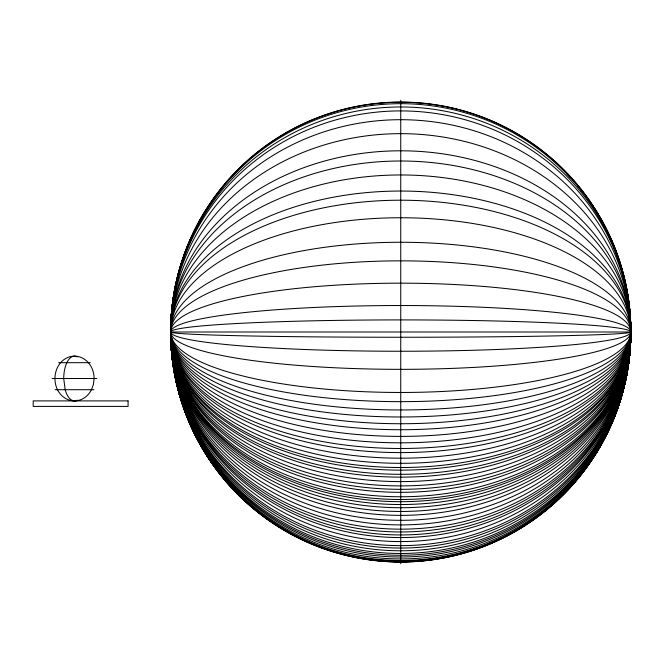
<?xml version="1.0" encoding="UTF-8"?>
<svg xmlns="http://www.w3.org/2000/svg" width="664" height="664" viewBox="0 0 664 664"><rect width="100%" height="100%" fill="white"/><g stroke="black" fill="none" stroke-linecap="round" stroke-linejoin="round"><path stroke-width="1" d="M58.648 362.685L90.296 362.685M52.091 378.513L96.853 378.513M55.095 389.702L93.856 389.702M400.741 100.281L400.741 563.719M460.285 110.091A230.059 229.736 0 0 1 563.661 494.207A230.059 229.736 0 0 1 178.707 392.117A230.059 229.736 0 0 1 459.297 109.826M599.982 217.742A230.059 228.516 0 0 1 548.099 507.487A230.059 228.516 0 0 1 251.822 506.175A230.059 228.516 0 0 1 202.545 215.983M206.313 209.849A230.059 228.516 0 0 1 212.065 201.258M213.268 199.565A230.059 228.516 0 0 1 214.48 197.88M218.224 192.892A230.059 228.516 0 0 1 220.797 189.622M222.108 188.003A230.059 228.516 0 0 1 223.428 186.401M231.636 177.064A230.059 228.516 0 0 1 235.189 173.329M236.625 171.868A230.059 228.516 0 0 1 238.069 170.416M566.301 173.329A230.059 228.516 0 0 1 570.55 177.827M578.053 186.401A230.059 228.516 0 0 1 579.381 188.003M580.685 189.622A230.059 228.516 0 0 1 583.897 193.714M589.424 201.258A230.059 228.516 0 0 1 595.724 210.72M179.363 271.053A230.059 224.092 0 0 0 170.69 332A230.059 177.346 0 0 0 170.781 337.121A230.059 171.005 0 0 1 403.471 161.012A230.059 171.005 0 0 1 630.476 341.105M622.126 271.053A230.059 224.092 0 0 1 630.8 332A230.059 161.734 0 0 1 630.692 337.005A230.059 139.365 0 0 0 630.8 332A230.059 166.656 0 0 0 630.692 326.97M626.774 291.272A230.059 218.78 0 0 1 400.741 550.78A230.059 218.78 0 0 1 174.707 291.272M175.122 289.255A230.059 218.78 0 0 1 175.769 286.25M176.234 284.258A230.059 218.78 0 0 1 176.956 281.279M177.462 279.303A230.059 218.78 0 0 1 177.985 277.336M623.23 276.357A230.059 218.78 0 0 1 624.027 279.303M624.534 281.279A230.059 218.78 0 0 1 625.256 284.258M625.712 286.25A230.059 218.78 0 0 1 626.368 289.255M171.76 311.474A230.059 212.422 0 0 0 170.69 332A230.059 161.734 0 0 0 170.797 337.005M171.993 309.416A230.059 212.422 0 0 1 172.955 302.22M173.453 299.149A230.059 212.422 0 0 1 173.81 297.107M174.192 295.065A230.059 212.422 0 0 1 174.798 292.019M175.23 289.994A230.059 212.422 0 0 1 175.678 287.977M626.691 292.019A230.059 212.422 0 0 1 627.098 294.052M627.671 297.107A230.059 212.422 0 0 1 628.036 299.149M628.368 301.199A230.059 212.422 0 0 1 628.833 304.278M629.115 306.328A230.059 212.422 0 0 1 630.8 332A230.059 155.99 0 0 1 630.675 337.063A230.059 148.495 0 0 0 630.8 332A230.059 141.515 0 0 0 630.659 327.028A230.059 153.899 0 0 1 400.741 485.899A230.059 153.899 0 0 1 170.806 327.003M171.337 316.753A230.059 202.752 0 0 0 170.69 332A230.059 139.365 0 0 0 170.781 336.026M171.528 314.711A230.059 202.752 0 0 1 171.851 311.648M172.092 309.615A230.059 202.752 0 0 1 172.366 307.573M628.351 302.485A230.059 202.752 0 0 1 628.675 304.519M629.123 307.573A230.059 202.752 0 0 1 629.389 309.615M629.638 311.648A230.059 202.752 0 0 1 629.962 314.711M630.153 316.753A230.059 202.752 0 0 1 630.8 332A230.059 132.949 0 0 1 630.7 335.942A230.059 125.347 0 0 0 630.8 332A230.059 122.425 0 0 0 630.675 328.024M630.476 321.749A230.059 192.909 0 0 1 400.741 524.909A230.059 192.909 0 0 1 171.013 321.749M171.154 319.691A230.059 192.909 0 0 1 171.329 317.633M629.621 312.478A230.059 192.909 0 0 1 629.854 314.545M630.07 316.603A230.059 192.909 0 0 1 630.335 319.691M179.363 393.204A230.059 225.038 0 0 1 400.741 106.962A230.059 225.038 0 0 1 622.126 393.204M620.01 400.101A230.059 225.038 0 0 1 619.031 403.048M182.451 403.048A230.059 225.038 0 0 1 181.471 400.101M180.849 398.134A230.059 225.038 0 0 1 179.936 395.18M171.013 341.105A230.059 171.005 0 0 1 170.88 339.072A230.059 161.734 0 0 0 171.046 341.022M171.055 321.791A230.059 180.376 0 0 0 170.69 332A230.059 155.99 0 0 0 170.806 337.063A230.059 148.495 0 0 1 170.69 332A230.059 166.656 0 0 1 170.789 326.97M630.078 317.691A230.059 180.376 0 0 1 630.269 319.741M630.435 321.791A230.059 180.376 0 0 1 630.8 332A230.059 191.373 0 0 1 630.476 342.167A230.059 184.343 0 0 0 630.8 332A230.059 82.095 0 0 0 630.659 329.087M170.897 324.945A230.059 166.656 0 0 1 171.03 322.92M630.46 322.92A230.059 166.656 0 0 1 630.592 324.945M170.831 327.028A230.059 141.515 0 0 0 170.69 332A230.059 132.949 0 0 0 170.789 335.942A230.059 125.347 0 0 1 170.69 332A230.059 122.425 0 0 1 170.806 328.024M630.642 328.124A230.059 104.397 0 0 1 401.811 436.389A230.059 104.397 0 0 1 170.772 329.095M170.831 329.087A230.059 82.095 0 0 0 170.69 332A230.059 106.364 0 0 0 170.772 334.963A230.059 98.695 0 0 1 170.69 332A230.059 228.316 0 0 1 400.741 103.684A230.059 228.316 0 0 1 630.8 332A230.059 116.125 0 0 1 630.659 336.026M629.339 354.51A230.059 199.955 0 0 1 629.057 356.56M630.584 339.013A230.059 161.734 0 0 1 630.443 341.022M597.89 450.159A230.059 229.246 0 0 0 630.8 332A230.059 221.087 0 0 0 400.741 110.913A230.059 221.087 0 0 0 170.69 332A230.059 195.108 0 0 0 170.997 342.151A230.059 191.373 0 0 1 170.69 332A230.059 212.306 0 0 1 400.741 119.694A230.059 212.306 0 0 1 630.8 332A230.059 98.695 0 0 1 630.7 334.955M596.82 451.918A230.059 229.246 0 0 1 585.772 468.236M584.527 469.904A230.059 229.246 0 0 1 574.011 482.811M570.55 486.671A230.059 229.246 0 0 1 561.96 495.543M556.722 500.515A230.059 229.246 0 0 1 555.195 501.909M553.651 503.287A230.059 229.246 0 0 1 547.327 508.69M539.965 514.509A230.059 229.246 0 0 1 532.37 520.02M525.465 524.635A230.059 229.246 0 0 1 523.713 525.747M521.962 526.842A230.059 229.246 0 0 1 515.77 530.536M285.719 530.536A230.059 229.246 0 0 1 279.527 526.842M269.119 520.02A230.059 229.246 0 0 1 264.031 516.376M254.163 508.69A230.059 229.246 0 0 1 247.066 502.598M239.53 495.543A230.059 229.246 0 0 1 231.636 487.434M227.478 482.811A230.059 229.246 0 0 1 216.962 469.904M215.717 468.236A230.059 229.246 0 0 1 170.69 332A230.059 198.345 0 0 1 400.741 133.655A230.059 198.345 0 0 1 630.8 332A230.059 177.346 0 0 1 630.418 342.259M610.814 424.844A230.059 227.719 0 0 0 630.8 332A230.059 181.197 0 0 0 400.741 150.803A230.059 181.197 0 0 0 170.69 332A230.059 116.125 0 0 0 170.822 336.026M609.95 426.72A230.059 227.719 0 0 1 601.501 443.203M201.507 445.859A230.059 227.719 0 0 1 170.69 332A230.059 157.036 0 0 1 400.741 174.964A230.059 157.036 0 0 1 630.8 332A230.059 106.364 0 0 1 630.642 335.951M623.23 388.664A230.059 222.722 0 0 0 630.8 332A230.059 140.959 0 0 0 400.741 191.041A230.059 140.959 0 0 0 170.69 332A230.059 184.343 0 0 0 171.038 342.209M177.993 387.685A230.059 222.722 0 0 1 177.23 384.73M176.74 382.754A230.059 222.722 0 0 1 170.69 332A230.059 131.796 0 0 1 400.741 200.204A230.059 131.796 0 0 1 630.8 332A230.059 90.337 0 0 1 630.675 334.93A230.059 84.245 0 0 0 630.8 332A230.059 229.927 0 0 0 285.719 132.875A230.059 229.927 0 0 0 285.719 531.125A230.059 229.927 0 0 0 630.8 332A230.059 205.01 0 0 1 630.153 347.413M626.368 374.952A230.059 219.875 0 0 1 625.712 377.974M625.256 379.982A230.059 219.875 0 0 1 624.534 382.979M624.027 384.962A230.059 219.875 0 0 1 623.23 387.925M177.985 386.938A230.059 219.875 0 0 1 176.234 379.982M175.769 377.974A230.059 219.875 0 0 1 174.126 369.889M173.769 367.856A230.059 219.875 0 0 1 170.69 332A230.059 114.249 0 0 1 400.741 217.751A230.059 114.249 0 0 1 630.8 332A230.059 195.108 0 0 1 630.094 347.255A230.059 191.373 0 0 0 630.335 344.209A230.059 184.343 0 0 1 630.103 346.317M626.774 372.936A230.059 219.875 0 0 0 630.8 332A230.059 89.74 0 0 0 400.741 242.26A230.059 89.74 0 0 0 170.69 332A230.059 207.907 0 0 0 171.312 347.338M629.663 351.347A230.059 195.108 0 0 0 629.895 349.305A230.059 191.373 0 0 1 629.621 351.364M171.818 351.347A230.059 195.108 0 0 1 171.594 349.305M171.395 347.255A230.059 195.108 0 0 1 171.138 344.193A230.059 184.343 0 0 0 171.378 346.317M629.962 349.48A230.059 205.01 0 0 1 629.638 352.576M629.389 354.634A230.059 205.01 0 0 1 629.123 356.701M628.675 359.788A230.059 205.01 0 0 1 628.351 361.847M172.972 360.818A230.059 205.01 0 0 1 172.657 358.759M172.366 356.701A230.059 205.01 0 0 1 172.092 354.634M171.851 352.576A230.059 205.01 0 0 1 171.528 349.48A230.059 207.907 0 0 0 171.802 352.468A230.059 211.119 0 0 1 170.69 332A230.059 71.148 0 0 1 400.741 260.852A230.059 71.148 0 0 1 630.8 332A230.059 207.907 0 0 1 629.679 352.468M171.337 347.413A230.059 205.01 0 0 1 170.69 332A230.059 48.829 0 0 1 400.741 283.171A230.059 48.829 0 0 1 630.8 332A230.059 213.733 0 0 1 629.115 357.83M628.459 362.768A230.059 216.082 0 0 0 630.8 332A230.059 26.469 0 0 0 400.741 305.531A230.059 26.469 0 0 0 170.69 332A230.059 90.337 0 0 0 170.806 334.93A230.059 84.245 0 0 1 170.69 332A230.059 12.093 0 0 1 400.741 319.907A230.059 12.093 0 0 1 630.8 332A230.059 211.119 0 0 1 629.115 357.514M628.136 364.81A230.059 216.082 0 0 1 627.604 367.873M627.231 369.906A230.059 216.082 0 0 1 626.633 372.952M626.202 374.969A230.059 216.082 0 0 1 625.762 376.986M625.056 379.991A230.059 216.082 0 0 1 624.558 381.991M623.778 384.971A230.059 216.082 0 0 1 623.239 386.946M177.977 385.958A230.059 216.082 0 0 1 177.446 383.975M176.931 381.991A230.059 216.082 0 0 1 176.433 379.991M175.728 376.986A230.059 216.082 0 0 1 175.064 373.965M174.649 371.94A230.059 216.082 0 0 1 174.258 369.906M173.877 367.873A230.059 216.082 0 0 1 173.354 364.81M173.03 362.768A230.059 216.082 0 0 1 170.69 332L630.8 332A230.059 217.186 0 0 1 628.459 362.926M628.833 359.556A230.059 211.119 0 0 1 628.368 362.619M628.036 364.652A230.059 211.119 0 0 1 627.671 366.677M627.098 369.715A230.059 211.119 0 0 1 626.691 371.74M174.798 371.74A230.059 211.119 0 0 1 174.391 369.715M173.81 366.677A230.059 211.119 0 0 1 173.453 364.652M172.955 361.598A230.059 211.119 0 0 1 172.657 359.556M172.374 357.514A230.059 211.119 0 0 1 171.993 354.443M170.997 341.23A230.059 177.346 0 0 1 170.872 339.171M171.329 346.251A230.059 191.373 0 0 1 171.154 344.209M618.441 405.264A230.059 226.615 0 0 0 630.8 332A230.059 5.254 0 0 1 400.741 337.254A230.059 5.254 0 0 1 170.69 332A230.059 213.733 0 0 0 171.76 352.65M617.761 407.206A230.059 226.615 0 0 1 616.707 410.103M615.976 412.029A230.059 226.615 0 0 1 614.466 415.863M613.287 418.718A230.059 226.615 0 0 1 612.482 420.619M609.95 426.263A230.059 226.615 0 0 1 608.631 429.052M197.515 438.199A230.059 226.615 0 0 1 196.079 435.484M192.85 429.052A230.059 226.615 0 0 1 190.253 423.449M189.008 420.619A230.059 226.615 0 0 1 185.513 412.029M184.426 409.14A230.059 226.615 0 0 1 183.729 407.206M182.376 403.33A230.059 226.615 0 0 1 181.421 400.409M180.807 398.458A230.059 226.615 0 0 1 179.911 395.536M179.346 393.586A230.059 226.615 0 0 1 170.69 332A230.059 19.248 0 0 0 400.741 351.248A230.059 19.248 0 0 0 630.8 332A230.059 199.955 0 0 1 622.965 383.75A230.059 199.955 0 0 1 370.711 530.245A230.059 199.955 0 0 1 170.69 332A230.059 217.186 0 0 0 173.03 362.926M601.501 443.527A230.059 228.374 0 0 0 630.8 332A230.059 37.333 0 0 1 400.741 369.333A230.059 37.333 0 0 1 170.69 332A230.059 228.374 0 0 0 201.507 446.191M595.724 453.205A230.059 228.374 0 0 1 591.773 459.256M581.979 472.668A230.059 228.374 0 0 1 580.685 474.295M570.55 486.081A230.059 228.374 0 0 1 569.148 487.592M220.797 474.295A230.059 228.374 0 0 1 218.224 471.025M210.297 460.111A230.059 228.374 0 0 1 206.313 454.076M628.833 359.896A230.059 213.733 0 0 1 627.671 367.109M627.098 370.188A230.059 213.733 0 0 1 626.691 372.23M625.09 379.327A230.059 213.733 0 0 1 624.583 381.335M176.898 381.335A230.059 213.733 0 0 1 176.4 379.327M175.678 376.297A230.059 213.733 0 0 1 175.23 374.264M174.798 372.23A230.059 213.733 0 0 1 174.391 370.188M173.81 367.109A230.059 213.733 0 0 1 173.287 364.021M172.955 361.963A230.059 213.733 0 0 1 171.993 354.725M628.136 364.976A230.059 217.186 0 0 1 627.604 368.055M627.231 370.105A230.059 217.186 0 0 1 626.633 373.16M626.202 375.193A230.059 217.186 0 0 1 625.762 377.218M625.297 379.235A230.059 217.186 0 0 1 624.558 382.248M623.778 385.236A230.059 217.186 0 0 1 623.239 387.22M177.977 386.232A230.059 217.186 0 0 1 177.446 384.24M176.931 382.248A230.059 217.186 0 0 1 176.192 379.235M175.728 377.218A230.059 217.186 0 0 1 175.064 374.181M174.649 372.139A230.059 217.186 0 0 1 174.258 370.105M173.877 368.055A230.059 217.186 0 0 1 173.354 364.976M629.447 354.526A230.059 207.907 0 0 1 629.049 357.597M628.758 359.647A230.059 207.907 0 0 1 628.443 361.697M627.928 364.76A230.059 207.907 0 0 1 627.555 366.794M173.047 361.697A230.059 207.907 0 0 1 172.582 358.626M172.3 356.576A230.059 207.907 0 0 1 172.042 354.526M74.476 400.898A22.385 10.74 90 0 1 65.172 389.702L63.727 378.513A22.385 10.74 90 0 1 66.873 362.685A22.385 10.74 -90 0 1 74.476 356.128A22.385 19.638 90 0 1 88.362 362.685A22.385 19.638 -90 0 1 94.105 378.513L93.441 384.307L91.483 389.702A22.385 19.638 90 0 1 74.476 400.898A22.385 19.638 -90 0 1 57.469 389.702C53.245 381.036 54.332 370.105 60.59 362.685A22.385 19.638 -90 0 1 74.476 356.128A22.385 10.74 90 0 1 77.256 356.892M77.256 400.135A22.385 10.74 90 0 1 75.405 400.815M128.077 400.898L33.2 400.898L33.2 406.401L128.077 406.401L128.077 400.898M400.741 409.954A230.059 77.954 0 0 0 630.8 332A230.059 230.043 0 0 1 400.741 562.043A230.059 230.043 0 0 1 170.69 332A230.059 60.465 0 0 0 400.741 392.466A230.059 60.465 0 0 0 630.8 332A230.059 229.08 0 0 1 400.741 561.08A230.059 229.08 0 0 1 170.69 332A230.059 69.654 0 0 0 400.741 401.654A230.059 69.654 0 0 0 630.8 332A230.059 226.947 0 0 1 400.741 558.947A230.059 226.947 0 0 1 170.69 332A230.059 77.954 0 0 0 400.741 409.954M400.741 463.306A230.059 131.306 0 0 0 630.8 332A230.059 224.996 0 0 1 400.741 556.996A230.059 224.996 0 0 1 170.69 332A230.059 84.984 0 0 0 400.741 416.984A230.059 84.984 0 0 0 630.8 332A230.059 223.278 0 0 1 400.741 555.278A230.059 223.278 0 0 1 170.69 332A230.059 91.732 0 0 0 400.741 423.732A230.059 91.732 0 0 0 630.8 332A230.059 221.477 0 0 1 400.741 553.477A230.059 221.477 0 0 1 170.69 332A230.059 97.724 0 0 0 400.741 429.724A230.059 97.724 0 0 0 630.8 332A230.059 216.049 0 0 1 400.741 548.049A230.059 216.049 0 0 1 170.69 332A230.059 110.822 0 0 0 400.741 442.822A230.059 110.822 0 0 0 630.8 332A230.059 213.642 0 0 1 400.741 545.642A230.059 213.642 0 0 1 170.69 332A230.059 116.49 0 0 0 400.741 448.49A230.059 116.49 0 0 0 630.8 332A230.059 209.575 0 0 1 400.741 541.575A230.059 209.575 0 0 1 170.69 332A230.059 120.599 0 0 0 400.741 452.599A230.059 120.599 0 0 0 630.8 332A230.059 205.558 0 0 1 400.741 537.558A230.059 205.558 0 0 1 170.69 332A230.059 126.193 0 0 0 400.741 458.193A230.059 126.193 0 0 0 630.8 332A230.059 202.943 0 0 1 400.741 534.943A230.059 202.943 0 0 1 170.69 332A230.059 131.306 0 0 0 400.741 463.306M400.741 507.719A230.059 175.719 0 0 0 630.8 332A230.059 135.522 0 0 1 400.741 467.522A230.059 135.522 0 0 1 170.69 332A230.059 197.158 0 0 0 400.741 529.158A230.059 197.158 0 0 0 630.8 332A230.059 138.137 0 0 1 400.741 470.137A230.059 138.137 0 0 1 170.69 332A230.059 188.31 0 0 0 400.741 520.31A230.059 188.31 0 0 0 630.8 332A230.059 142.303 0 0 1 400.741 474.304A230.059 142.303 0 0 1 170.69 332A230.059 183.355 0 0 0 400.741 515.355A230.059 183.355 0 0 0 630.8 332A230.059 145.142 0 0 1 400.741 477.142A230.059 145.142 0 0 1 170.69 332A230.059 179.471 0 0 0 400.741 511.471A230.059 179.471 0 0 0 630.8 332A230.059 149.591 0 0 1 400.741 481.591A230.059 149.591 0 0 1 170.69 332A230.059 175.719 0 0 0 400.741 507.719M400.741 499.486A230.059 167.486 0 0 0 630.8 332A230.059 157.327 0 0 1 400.741 489.326A230.059 157.327 0 0 1 170.69 332A230.059 172.524 0 0 0 400.741 504.524A230.059 172.524 0 0 0 630.8 332A230.059 160.323 0 0 1 400.741 492.323A230.059 160.323 0 0 1 170.69 332A230.059 169.669 0 0 0 400.741 501.669A230.059 169.669 0 0 0 630.8 332A230.059 164.755 0 0 1 400.741 496.755A230.059 164.755 0 0 1 170.69 332A230.059 167.486 0 0 0 400.741 499.486"/></g></svg>
